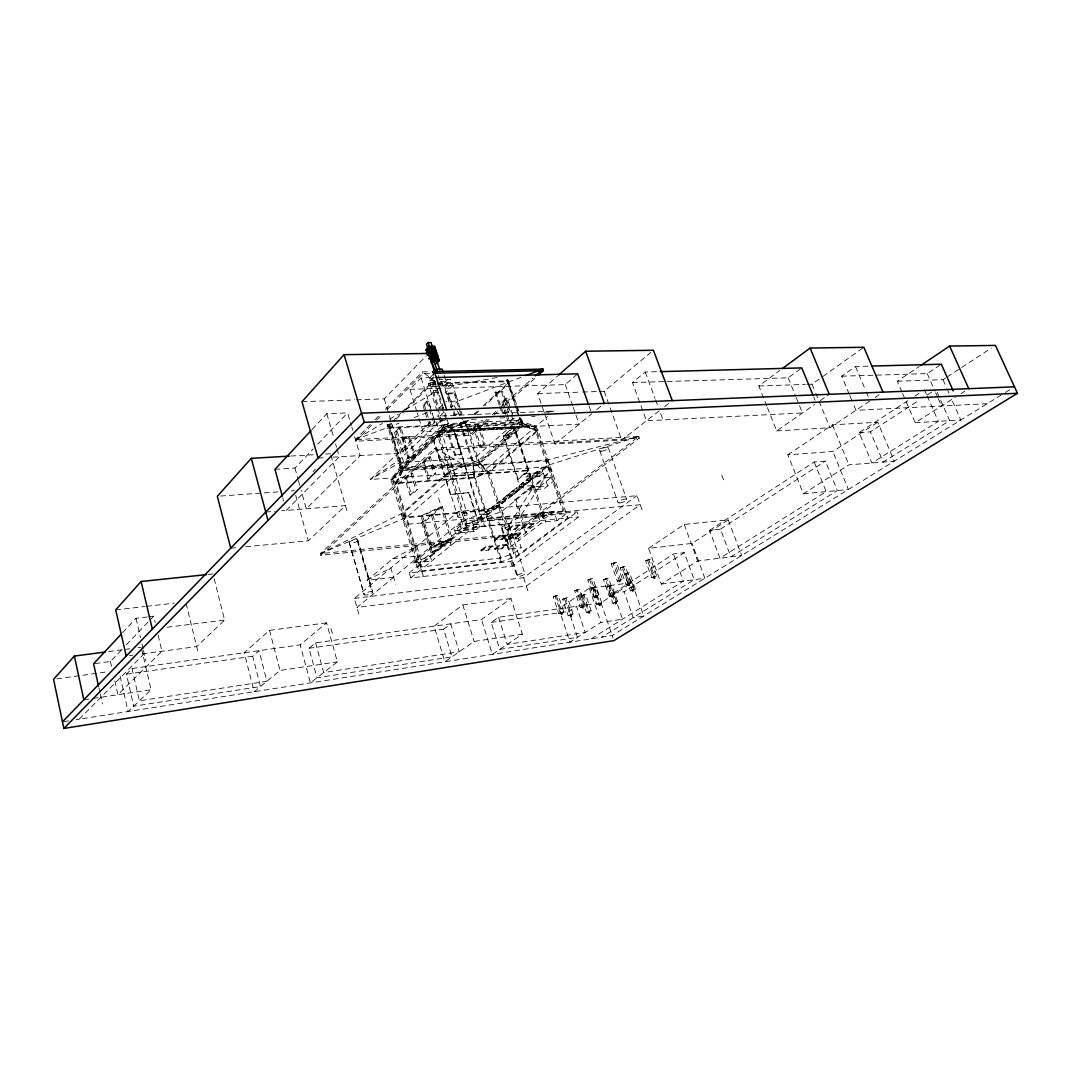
<?xml version="1.0" encoding="UTF-8"?>
<svg xmlns="http://www.w3.org/2000/svg" width="1071" height="1071" viewBox="0 0 1071 1071"><rect width="100%" height="100%" fill="white"/><g stroke="black" fill="none" stroke-linecap="round" stroke-linejoin="round"><path stroke-width="0.75" stroke-dasharray="5 3.75" d="M647.486 560.24L648.879 559.691L654.93 578.3L653.939 578.434L647.446 560.2L648.879 559.691M553.225 596.734L558.152 595.115L563.707 611.876L561.418 613.241L558.767 613.496L553.225 596.734L558.152 595.115M558.767 613.496L563.707 611.876M562.677 599.184L567.536 597.591L573.052 614.125L570.776 615.464L568.179 615.731L562.677 599.184L567.536 597.591M568.179 615.731L573.052 614.125M574.712 590.817L579.625 589.197L585.248 605.891L582.932 607.257L580.321 607.511L574.712 590.817L579.625 589.197M580.79 595.985L585.623 594.392L591.165 610.805L588.876 612.143L586.439 612.505L580.79 595.985L585.623 594.392M580.321 607.511L585.248 605.891M587.818 580L592.812 578.353L598.582 595.275L596.199 596.681L593.575 596.922L587.818 580L592.812 578.353M591.272 588.046L596.159 586.439L601.808 603.013L599.465 604.379L596.908 604.62L591.272 588.046L596.159 586.439M586.439 612.505L591.165 610.805M593.575 596.922L598.582 595.275M603.535 579.665L608.475 578.032L614.245 594.753L611.862 596.145L609.279 596.386L603.535 579.665L608.475 578.032M596.908 604.62L601.808 603.013M611.327 563.922L616.427 562.248L622.425 579.451L619.948 580.924L617.298 581.138L611.327 563.922L616.427 562.248M607.123 586.788L611.956 585.194L617.619 601.594L615.276 602.946L612.866 603.308L607.123 586.788L611.956 585.194M609.279 596.386L614.245 594.753M620.243 567.884L625.263 566.224L631.18 583.173L628.744 584.605L626.147 584.833L620.243 567.884L625.263 566.224M617.298 581.138L622.425 579.451M526.758 532.14L525.352 532.287L514.736 499.97L516.128 499.849L526.758 532.14L518.244 538.633L521.216 547.736L510.131 548.928L509.073 547.817L540.855 523.625L545.849 521.818L557.107 520.72L565.26 514.589L562.811 511.162L481.053 518.712L453.863 429.886L448.91 425.254L442.31 427.731L400.099 467.117L390.902 479.447L417.382 567.469L421.72 570.897L501.081 561.873L516.115 556.425L567.804 517.762L538.178 430.662L535.085 425.83L521.778 421.787L385.48 428.306L391.183 422.657M612.866 603.308L617.619 601.594M624.607 574.176L629.534 572.557L635.357 589.197L632.948 590.603L630.417 590.831L624.607 574.176L629.534 572.557M626.147 584.833L631.18 583.173M630.417 590.831L635.357 589.197M645.652 560.776L650.659 559.129L656.67 575.984L654.18 577.43L651.637 577.644L645.652 560.776L650.659 559.129M501.081 561.873L474.158 477.947L473.529 465.872L459.82 423.246L464.479 421.037L465.872 420.97L479.647 463.596L487.479 472.606L513.692 553.399L500.947 558.018L421.572 566.894L417.891 563.962L392.414 479.339L400.621 468.844L442.872 429.511L449.485 427.034L522.353 423.514L534.134 426.646L536.772 430.729L487.479 472.606L475.002 477.224L396.23 482.941L392.414 479.339L390.902 479.447L395.413 483.677L423.219 575.863L422.282 576.613M651.637 577.644L656.67 575.984M395.413 483.677L401.933 468.924L448.013 426.097L520.841 422.603L521.778 421.787L523.117 423.808L538.178 430.662L488.858 472.512L474.158 477.947L395.413 483.677L396.846 482.887L403.272 469.888L546.745 460.182L638.744 436.446L639.333 438.066L508.993 538.352L508.738 537.548L513.946 533.532L520.439 532.876L520.747 534.429L516.088 538.003L508.912 538.74L513.558 535.165L520.747 534.429M392.414 479.339L439.297 435.83L442.872 429.511L440.221 421.157L442.859 420.167M443.635 476.408L529.181 470.316L518.217 479.313L517.507 479.366L528.472 470.37L513.866 426.686L503.156 436.017L519.904 486.595L529.636 490.036L543.854 488.898L553.841 480.986L551.324 477.291L544.965 477.773L521.242 515.004L509.676 524.067L461.065 528.739L459.713 524.415L478.188 522.675L549.758 464.694L638.744 436.446L506.101 538.646L509.073 547.817M509.676 524.067L533.425 487.01L513.397 427.088L439.016 430.796L439.579 432.577L433.568 441.145L450.302 494.454L469.205 492.593L477.572 518.873L483.664 518.31L482.579 514.91L488.63 514.361L487.546 510.987L493.557 510.452L519.114 489.983L518.003 486.636L534.054 485.484L543.854 488.898M556.398 595.717L554.992 596.172L561.646 614.285L562.422 613.884L556.385 595.677L554.992 596.172M564.404 598.595L565.796 598.14L571.767 616.066L571.017 616.494L564.417 598.635L565.796 598.14M582.584 608.248L576.466 590.255L577.229 589.8L583.963 607.846L582.557 608.341L583.963 607.846M560.99 614.339L562.422 613.884M577.885 589.8L576.519 590.282M439.579 432.577L514.428 428.4L440.02 432.162L434.009 440.73L457.786 516.717M582.504 595.396L583.896 594.941L589.893 612.732L589.13 613.161L582.517 595.436L583.896 594.994M570.374 616.561L571.767 616.066M594.378 587.109L600.523 604.954L599.747 605.396L593.013 587.497L594.418 587.042L593.066 587.524M619.627 582.008L613.148 563.346L613.777 562.918L614.607 562.824L621.1 581.473L619.627 582.008L621.046 581.446M606.721 578.648L605.302 579.05L606.708 578.594L612.947 596.721L612.344 597.109L611.528 597.23L605.356 579.13M595.837 597.725L597.283 597.257L595.837 597.779L589.599 579.424L590.201 579.023L591.031 578.916L597.283 597.257M622.037 567.269L623.469 566.8L629.882 585.154L629.065 585.623L622.037 567.309L623.469 566.84M588.515 613.214L589.893 612.732M608.85 586.198L610.229 585.743L616.361 603.522L615.584 603.964L608.85 586.239L610.229 585.743M599.131 605.45L600.523 604.954M632.666 591.661L626.361 573.628L626.963 573.226L627.767 573.119L634.072 591.152L632.666 591.661L634.072 591.192M627.726 573.226L626.415 573.654M611.528 597.23L612.907 596.694M628.436 585.676L629.828 585.127M614.968 604.017L616.361 603.522M653.979 578.514L655.238 577.925M122.616 632.666L136.004 618.315L147.236 616.976M312.156 429.431L326.816 413.714L347.593 412.884L351.328 425.535M95.145 663.565L110.46 661.476L121.826 649.562M126.365 644.796L153.648 616.2L155.161 622.572M274.952 469.326L294.94 468.067L313.254 448.869M317.833 444.077L347.593 412.884M313.04 471.628L315.369 469.245M356.268 399.818L384.235 398.854L426.298 355.853M489.019 419.564L471.722 435.107L355.719 441.225L355.264 439.672L370.312 424.464M374.944 419.792L379.576 415.106M385.373 409.269L422.429 371.838L430.783 371.65M79.2 719.203L144.197 653.631M355.719 441.225L371.945 424.879M376.59 420.207L381.222 415.535M387.019 409.698L422.951 373.484L431.305 373.297M132.014 668.532L139.391 700.822L266.907 681.263L259.021 650.766L252.716 656.242L260.507 686.538L133.701 706.217L126.418 674.154L132.014 668.532L300.188 644.862L326.575 622.853L337.352 661.878L310.403 682.91L300.188 644.862M416.766 411.438L409.858 389.309L421.171 377.956L434.478 377.594M434.531 380.419L430.073 380.54L429.337 378.237L435.08 372.521M430.073 380.54L435.817 374.837M392.361 421.492L400.608 413.339M401.786 412.174L428.869 385.373L435.402 382.896L428.869 385.373M436.446 386.417L431.974 386.551L431.238 384.248L434.706 380.821M387.648 426.151L389.134 426.084L395.038 420.26M396.216 419.096L404.463 410.943M405.641 409.778L430.395 385.319M421.572 566.894L396.23 482.941L402.455 470.638L389.054 426.553L389.844 425.776L387.18 424.598L400.621 468.844L402.455 470.638L545.782 460.958L548.339 464.787L498.122 505.432L485.551 510.05L406.525 517.039L402.763 513.705L450.57 471.548L465.296 465.617L434.946 448.24L320.323 553.64L320.778 555.26L512.5 535.741M439.726 419.604L428.36 383.753L434.893 381.289L438.882 393.807L437.999 394.664L438.882 393.807M389.523 428.119L390.326 427.329L461.132 423.982L466.354 422.483L468.817 420.22M431.974 386.551L437.744 380.861M443.34 408.051L438.869 408.225L433.206 390.406L438.99 384.743M405.333 409.791L433.942 392.722L439.726 387.059M447.798 379.375L442.618 384.556L439.726 384.636M395.735 431.452L399.51 427.771L401.009 427.69L407.341 448.321L403.513 451.935L402.013 452.016L395.735 431.452L397.221 431.385L401.009 427.69M424.718 411.036L422.831 405.025L426.82 401.13L428.346 401.076L434.518 420.649M422.831 405.025L424.344 404.972L428.346 401.076M444.063 375.252L447.236 385.105L443.849 388.398L440.703 378.558M392.722 438.628L393.526 437.852M497.024 377.501L452.859 385.587L445.857 392.334L456.366 409.43M401.719 437.771L409.336 436.633L415.588 456.902L414.772 457.665L407.957 458.08L401.719 437.771L409.336 436.633M460.918 410.889L461.896 413.888L460.985 414.731L453.997 415.026L447.236 393.954L448.12 393.097L455.108 392.87L460.436 409.39M438.869 408.225L443.541 403.754M447.236 393.954L454.211 393.726L455.108 392.87M430.903 421.867L370.258 479.487L483.115 471.561L547.629 416.458M141.6 648.839L151.078 689.751L128.092 711.532L119.135 671.812M214.16 578.715L224.615 620.082L196.649 646.589L140.93 654.073M245.594 546.772L308.287 540.815L345.451 505.606L281.472 510.787M439.953 416.084L444.398 411.866M538.178 430.662L536.384 431.064L523.692 425.522L520.988 417.476L477.13 455.818L471.026 458.093L400.019 462.592L370.258 479.487L398.171 460.771L440.221 421.157M407.957 458.08L415.588 456.902M453.997 415.026L454.894 414.182L461.896 413.888M520.841 422.603L521.697 423.875L523.117 423.808L479.112 461.949L472.994 464.212L401.933 468.924L400.099 467.117L401.598 467.023L443.836 427.664L448.013 426.097M392.254 437.075L393.057 436.312M516.102 408.533L506.57 380.165L507.467 379.321L516.758 404.958M448.321 435.335L455.67 434.224L462.016 454.05L461.173 454.8L454.64 455.202L448.321 435.335L455.67 434.224M499.22 405.052L495.003 392.374L495.913 391.544L502.594 391.317L507.346 405.548M461.132 423.982L460.302 424.745L466.354 422.483M437.825 383.672L507.092 381.718L508.002 380.874L509.381 383.043L484.788 405.574M464.975 422.55L467.425 420.287M473.569 414.651L477.251 411.277M483.396 405.628L507.962 383.083L509.381 383.043M320.778 555.26L435.509 450.034L639.333 438.066M474.828 414.129L475.738 413.299M405.012 478.737L410.916 473.328L412.442 473.221L417.462 489.608L411.505 494.936L409.979 495.056L405.012 478.737L406.525 478.63L412.442 473.221M422.684 462.538L428.802 456.929L430.341 456.835L435.536 473.462L429.351 478.991L427.811 479.098L422.684 462.538L424.223 462.444L430.341 456.835M474.962 414.597L478.643 411.21M495.003 392.374L501.683 392.16L502.594 391.317M473.342 427.624L477.291 424.062L478.683 423.996L485.163 443.863L481.174 447.37L479.781 447.45L473.342 427.624L474.734 427.557L478.683 423.996M503.678 408.279L501.603 402.053L505.766 398.278L507.185 398.225L513.986 418.533L509.769 422.228L505.606 409.778M501.603 402.053L503.009 402L507.185 398.225M487.292 419.176L471.253 433.635L355.264 439.672L382.441 423.447M492.232 414.731L498.403 409.162M499.635 408.051L532.956 378.023M493.959 415.12L500.144 409.564M505.084 405.119L535.969 377.34M409.979 495.056L415.936 489.728L417.462 489.608M427.811 479.098L433.983 473.569L435.536 473.462M454.64 455.202L462.016 454.05M499.755 406.632L501.857 412.964L502.781 412.148L509.461 411.866L507.882 407.127M501.857 412.964L508.538 412.683L509.461 411.866M320.323 553.64L405.695 517.762L484.681 510.747L499.514 505.311L512.018 534.255L320.323 553.64L401.25 513.839L449.017 471.655L465.296 465.617M326.575 622.853L269.517 630.364L244.228 652.681L254.202 691.732L280.026 670.459L337.352 661.878M662.454 418.386L659.562 410.595L621.742 440.087L554.992 444.037L537.696 393.579L557.375 376.216M479.781 447.45L483.771 443.943L485.163 443.863M513.986 418.533L512.567 418.587L508.35 422.295L506.797 417.623M409.858 389.309L565.26 384.596L577.657 373.819M500.947 558.018L475.002 477.224L473.529 465.872L479.647 463.596L523.692 425.522L536.772 430.729M503.156 436.017L508.002 435.75L522.353 423.514L533.545 426.673L535.085 425.83L565.26 514.589M450.302 494.454L469.205 492.593M421.84 522.996L440.81 506.784L442.35 506.663L452.149 538.164L432.845 553.881L431.318 554.042L421.84 522.996L423.366 522.862L442.35 506.663L422.456 515.753L432.055 547.161L452.149 538.164L430.502 547.321L420.903 515.887L440.81 506.784L450.596 538.311L431.318 554.042M393.606 577.296L367.085 580.348L392.762 558.687L416.833 546.277L421.854 562.904M358.879 614.152L354.407 598.421L458.602 511.376L637.017 495.699L642.654 511.403M599.211 391.477L604.205 391.303L650.873 352.372M554.992 444.037L591.808 413.727M596.828 409.604L604.352 403.392M315.584 642.854L323.67 672.561L459.258 651.77L450.784 623.951L443.622 629.172L451.989 656.818L316.976 677.769L308.997 648.263L315.584 642.854L481.508 619.52L510.947 598.555L522.367 634.206L492.365 654.341L481.508 619.52M796.262 397.689L802.474 412.964L646.482 420.783L632.452 382.548L645.251 372.039L658.571 371.691M413.152 563.025L430.14 555.916L431.693 560.99L413.152 563.025L432.296 547.308L449.432 540.212L451.038 545.367L432.296 547.308M417.891 563.962L467.076 523.826L481.053 518.712M526.035 477.023L539.516 476.019L538.432 472.806L524.951 473.784L526.035 477.023L529.797 473.944L543.305 472.967L547.669 485.873L533.425 487.01M409.202 572.958L472.191 521.684L577.001 511.898L578.701 516.891L512.299 566.131L410.702 577.952L409.202 572.958L510.76 561.391L577.001 511.898M417.382 567.469L466.621 527.454L483.128 521.416L564.939 513.745L567.804 517.762M477.572 518.873L498.457 502.112L504.508 501.603L503.397 498.202L509.408 497.707L508.297 494.32L514.281 493.825L513.17 490.464L519.114 489.983M493.557 510.452L492.473 507.078L513.17 490.464M497.359 503.209L503.303 502.701L502.219 499.354L508.136 498.858L507.038 495.538L527.561 479.072L533.385 478.63L532.287 475.323L538.084 474.895L536.986 471.628L542.756 471.213L541.645 467.933L547.991 467.478L550.534 471.253L544.389 476.18L530.881 477.197L514.575 426.646L439.458 430.381L440.02 432.162M507.038 495.538L512.915 495.056L511.831 491.75L517.681 491.268L516.583 487.974L522.38 487.519L521.296 484.239L541.645 467.933M512.915 495.056L542.756 471.213M410.702 577.952L473.864 526.945L578.701 516.891M478.737 524.388L460.249 526.142L454.706 530.681L473.128 528.9L478.737 524.388L479.554 526.959L473.944 531.47L455.51 533.264L454.158 528.967L465.711 519.475L479.661 514.361L489.567 513.464L488.456 510.024L494.588 509.488L493.477 506.061L499.568 505.525M539.516 476.019L543.305 472.967M514.736 499.97L532.648 485.591L543.599 518.351L525.352 532.287M529.636 490.036L544.965 477.773M485.846 525.794L484.788 526.637L453.863 429.886L437.758 435.91L390.902 479.447L392.749 479.032L400.621 468.844L403.272 469.888L389.844 425.776M539.757 486.502L551.324 477.291M480.959 550.119L485.444 546.612L492.687 545.849L492.955 546.665L488.443 550.159L481.214 550.936L480.959 550.119L488.189 549.343L492.687 545.849M494.775 539.342L499.394 535.741L506.677 535.005L506.944 535.835L502.326 539.423L495.043 540.172L494.775 539.342L502.058 538.593L506.677 535.005M507.868 529.128L512.607 525.446L519.944 524.736L520.211 525.566L515.472 529.248L508.149 529.971L507.868 529.128L515.191 528.405L519.944 524.736M664.649 406.619L669.75 402.642M481.214 550.936L485.712 547.442L492.955 546.665M495.043 540.172L499.662 536.571L506.944 535.835M508.149 529.971L512.875 526.276L520.211 525.566M534.911 517.333L540.507 513.022L547.843 512.353L548.124 513.17L542.515 517.454L535.192 518.15L534.911 517.333L542.234 516.65L547.843 512.353M494.722 548.647L499.247 545.152L506.396 544.403L506.65 545.219L502.112 548.687L494.989 549.45L494.722 548.647L501.857 547.883L506.396 544.403M508.993 538.352L515.472 537.682L520.707 533.679L513.277 534.335L508.645 537.923L515.82 537.173L520.479 533.612M521.818 527.762L526.584 524.094L533.813 523.384L534.094 524.214L529.315 527.869L522.099 528.592L521.818 527.762L529.047 527.052L533.813 523.384M494.989 549.45L499.514 545.969L506.65 545.219M522.099 528.592L526.852 524.924L534.094 524.214M508.738 537.548L515.218 536.879L520.439 532.876M543.599 518.351L545.005 518.217L553.948 511.389L557.107 520.72M513.692 553.399L521.216 547.736M510.947 598.555L462.833 604.901L434.103 626.147L444.826 661.811L474.105 641.435L522.367 634.206M766.823 406.123L758.817 385.988L779.862 370.432M667.246 381.49L788.202 377.822L801.791 367.902M354.407 598.421L523.625 577.684L637.017 495.699M807.065 384.342L812.046 384.168L821.591 377.367M822.956 376.403L863.842 347.285M498.564 617.271L507.159 644.421L585.221 632.452L576.479 606.373L568.888 611.407L577.523 637.339L499.715 649.414L491.228 622.425L498.564 617.271L601.032 602.812L631.97 582.611L643.684 616.066L633.162 617.632L624.165 591.714L684.315 552.663L694.169 579.679L601.782 637.165M849.156 393.981L841.699 376.189L855.515 366.483L868.728 366.135M767.438 407.676L776.676 430.917L814.696 404.463M820.212 400.621L829.275 394.315M631.97 582.611L589.318 588.233L558.861 608.703L569.933 642.172L600.938 622.465L622.532 619.225L613.549 593.16L673.498 553.948L684.315 552.663M648.571 548.406L684.235 524.442L728.2 519.823L741.668 555.488L697.649 560.99L661.302 584.097L648.571 548.406L692.08 543.385L728.2 519.823M787.854 454.8L832.448 424.826L877.765 422.215L894.245 461.173L848.928 464.841L803.384 493.785L787.854 454.8L832.85 451.52L877.765 422.215M901.943 391.986L897.297 381.236L919.333 366.429M776.676 430.917L829.958 427.757L869.692 401.09M875.248 397.368L879.13 394.757M841.699 376.189L927.232 373.592L940.07 365.077M709.551 530.373L814.201 461.962L825.38 461.092L837.348 490.558L730.864 556.84L720.488 529.181L709.551 530.373L719.926 558.205L826.169 491.629L814.201 461.962M927.165 395.815L938.33 421.345L871.874 462.98L859.17 432.55L907.847 400.728M914.795 396.176L920.364 392.535M897.297 381.236L942.949 379.67L945.706 377.876M947.099 376.965L991.291 348.129M720.488 529.181L825.38 461.092M859.17 432.55L870.428 431.841L919.159 400.206M927.513 394.784L931.69 392.066M902.612 393.526L915.21 422.71L955.693 396.98M961.022 393.593L964.877 391.143M591.272 638.811L683.338 581.125L673.498 553.948M1001.412 394.918L612.184 635.531L76.161 719.672M1005.455 392.414L1010.622 389.228M389.59 419.189L398.171 414.062M367.085 580.348L390.861 567.965L395.654 584.231M428.36 383.753L434.893 381.289M355.264 439.672L398.948 423.246M414.303 417.462L428.119 412.268M521.108 377.3L457.866 401.09L445.871 401.518M459.82 423.246L465.872 420.97M443.836 427.664L442.31 427.731L437.758 435.91L438.923 436.178L442.872 429.511L448.575 427.865L521.416 424.317L522.273 425.589L523.692 425.522L520.439 417.824M466.621 527.454L437.758 435.91L452.953 430.716L534.134 426.646L562.811 511.162M473.529 465.872L479.647 463.596L488.858 472.512L516.115 556.425M553.948 511.389L542.702 512.42L537.722 514.241L540.855 523.625M547.683 412.281L553.961 411.063L436.955 416.11M64.006 721.586L68.557 720.877M83.819 699.805L91.611 698.64M93.177 698.412L151.078 689.751M126.418 674.154L252.716 656.242M308.997 648.263L443.622 629.172M491.228 622.425L568.888 611.407M56.817 678.88L107.354 671.812M613.549 593.16L624.165 591.714M129.484 655.613L132.75 655.171M661.302 584.097L704.879 578.233L692.08 543.385M108.613 651.556L129.819 648.772M137.972 647.701L141.225 647.259M544.148 412.308L553.961 411.063M167.103 627.271L224.615 620.082M148.829 616.776L153.648 616.2M115.695 609.894L144.987 606.507M146.62 606.32L174.292 603.134M392.762 558.687L419.712 555.809M208.055 574.458L212.955 573.949M430.502 547.321L432.055 547.161M506.101 538.646L507.159 539.784L518.244 538.633M476.742 529.221L458.281 531.015L457.464 528.418M230.747 548.178L238.994 547.401M803.384 493.785L848.393 489.514L832.85 451.52M492.473 507.078L498.457 506.556M265.742 512.058L275.18 511.295M521.296 484.239L527.066 483.797L525.981 480.544L531.725 480.116L529.797 473.944M443.18 476.809L528.003 470.758M220.613 496.047L278.005 491.87M291.125 490.92L294.405 490.679M487.479 472.606L488.858 472.512L479.112 461.949M450.57 471.548L449.017 471.655L434.946 448.24L638.744 436.446M473.851 463.475L402.763 468.174L401.598 467.023M318.06 458.067L326.24 457.585M332.773 457.197L400.808 453.167L434.759 421.01L432.242 413.031M915.21 422.71L960.834 420.006L951.557 399.095M407.341 448.321L405.842 448.401L399.51 427.771M290.91 456.045L314.017 454.72M325.571 454.05L330.511 453.769M453.863 429.886L535.085 425.83M987.194 403.713L855.983 410.287L852.877 402.87M504.173 425.977L505.579 425.91M439.766 420.769L448.12 420.381M471.521 419.297L478.202 418.989M499.916 417.985L506.596 417.677M531.658 416.512L535.005 416.365M433.474 422.215L435 422.148L430.944 425.977L429.538 421.479M481.267 420.461L482.66 420.394M301.995 401.679L354.621 399.871M537.696 393.579L580.924 392.106M582.584 392.04L597.551 391.531M758.817 385.988L805.392 384.395M433.206 390.406L437.678 390.272M433.942 392.722L438.414 392.575M632.452 382.548L665.586 381.544M437.062 382.856L508.002 380.874M506.57 380.165L507.44 381.53L508.859 381.49M431.238 384.248L435.71 384.114M437.196 384.074L443.153 383.913L443.889 386.203L450.864 379.415L438.909 379.723M447.236 385.105L441.439 385.279L440.609 382.695M452.859 385.587L440.891 385.935L440.141 383.605M440.194 381.41L446.005 381.249M508.23 380.513L506.811 380.54L508.685 381.972L508.23 380.513L508.685 381.972M429.337 378.237L433.795 378.13M502.272 528.378C499.474 526.986 505.94 524.977 507.413 525.004A4.137 1.178 -18 0 1 506.998 527.253L506.021 527.655A4.137 1.178 -18 0 1 502.272 528.378L517.855 576.506A4.19 1.058 -18 0 0 521.631 575.729L522.608 575.341A4.19 1.058 -18 0 0 523.117 573.28C521.697 573.306 515.151 575.261 517.855 576.506L516.945 576.265L501.362 528.07M589.599 579.424L591.031 578.916M613.148 563.346L614.607 562.824M435.616 381.905L422.429 371.838L422.951 373.484M484.681 510.747L512.018 534.255M401.25 513.839L405.695 517.762M453.595 430.689L449.485 427.034L447.209 419.912M398.171 460.771L400.019 462.592M387.18 424.598L389.054 426.553M389.134 426.084L390.326 427.329M452.953 430.716L449.485 427.034L444.184 431.948L443.622 430.181M471.026 458.093L483.115 471.561L477.13 455.818M546.745 460.182L549.758 464.694M507.092 381.718L507.962 383.083M457.237 410.849L462.498 419.39M463.368 420.823L471.722 435.107M942.949 379.67L946.255 387.14M946.925 388.639L948.906 393.111M937.179 392.334L949.656 420.662L883.133 462.07L870.428 431.841M927.232 373.592L935.01 391.276M935.666 392.749L937.607 397.167M938.263 398.64L941.503 406.003M924.527 389.804L926.509 394.315M855.515 366.483L865.636 390.38M866.265 391.879L868.795 397.85M849.772 395.467L852.262 401.397M832.448 424.826L848.928 464.841M812.046 384.168L815.138 391.678M815.754 393.191L829.958 427.757M813.799 397.167L815.058 400.246M788.202 377.822L795.646 396.163M721.787 475.136L724.331 481.83M645.251 372.039L654.983 398.251M655.546 399.791L658.411 407.502M684.235 524.442L697.649 560.99M604.205 391.303L621.742 440.087M608.301 447.651L626.709 499.434M589.09 406.056L591.259 412.201M599.787 450.784L618.074 502.58M565.26 384.596L572.731 405.896M573.266 407.422L575.408 413.513M575.93 415.026L579.13 424.17L423.179 431.974L417.262 413.018M601.032 602.812L613.054 638.075M589.318 588.233L600.938 622.465M580.937 594.9L582.878 600.684M517.293 406.525L519.93 414.357M507.467 379.321L515.927 404.45M516.463 406.016L519.1 413.875M507.44 381.53L516.409 408.185M516.945 409.751L519.06 416.03M519.582 417.596L522.273 425.589L478.255 463.689L464.479 421.037M516.637 410.099L518.739 416.351M519.261 417.904L521.416 424.317M505.766 398.278L512.567 418.587M531.658 478.295L545.005 518.217M542.702 512.42L545.849 521.818M501.683 392.16L508.538 412.683M542.234 516.65L542.515 517.454M540.507 513.022L540.775 513.852M503.009 402L505.097 408.225M527.561 479.072L528.672 482.392L522.795 482.834L523.906 486.18M504.2 409.845L506.275 416.07M495.913 391.544L502.781 412.148M508.002 435.75L508.564 437.45L504.428 437.678L519.703 424.397L519.127 422.684L503.865 435.977L518.217 479.313M529.047 527.052L529.315 527.869M526.584 524.094L526.852 524.924M515.191 528.405L515.472 529.248M512.607 525.446L512.875 526.276M515.82 537.173L516.088 538.003M515.218 536.879L515.472 537.682M513.946 533.532L514.2 534.335M477.291 424.062L483.771 443.943M513.277 534.335L513.558 535.165M509.113 525.285L524.79 573.48M523.625 577.684L528.338 592.169M474.734 427.557L481.174 447.37M507.159 539.784L510.131 548.928M510.76 561.391L512.299 566.131M502.058 538.593L502.326 539.423M454.211 393.726L458.575 407.221M459.057 408.72L460.985 414.731M499.394 535.741L499.662 536.571M501.857 547.883L502.112 548.687M460.65 422.469L474.386 465.122M499.247 545.152L499.514 545.969M448.12 393.097L453.448 409.671M453.93 411.17L454.894 414.182M438.267 375.385L439.712 379.91M454.84 434.987L461.173 454.8M432.965 372.588L433.942 375.653M439.378 395.373L444.345 410.916M444.84 412.469L446.821 418.681M488.189 549.343L488.443 550.159M434.023 382.146L448.575 427.865M468.737 492.981L478.188 522.675M485.444 546.612L485.712 547.442M449.151 434.572L455.483 454.452M429.886 383.713L444.398 429.431M472.191 521.684L473.864 526.945M473.128 528.9L473.944 531.47M440.984 430.314L455.322 475.578M449.539 458A4.886 1.633 -17.5 0 1 442.457 461.414A4.886 1.633 -17.5 0 1 442.537 458.428A4.886 1.633 -17.5 0 1 449.539 458L467.277 514.067A4.953 1.486 -17.6 0 1 460.075 517.413A4.953 1.486 -17.6 0 1 460.235 514.682A4.953 1.486 -17.6 0 1 467.277 514.067M440.542 430.729L441.105 432.497M435.977 421.746L438.267 429.016M421.171 377.956L431.733 411.438M439.297 435.83L467.076 523.826M426.82 401.13L433.005 420.716M458.602 511.376L464.011 528.592M424.344 404.972L426.231 410.969M426.7 412.469L429.056 419.979M425.187 412.536L427.543 420.046M428.012 421.546L429.431 426.057M434.946 448.24L435.509 450.034M428.802 456.929L433.983 473.569M438.561 498.069L440.971 505.807M424.223 462.444L429.351 478.991M462.833 604.901L474.105 641.435M432.764 514.83L442.403 546.09L440.864 546.25L431.238 514.977M408.52 437.41L414.772 457.665M402.535 436.981L408.774 457.317M410.916 473.328L415.936 489.728M397.221 431.385L403.513 451.935M423.366 522.862L432.845 553.881M384.235 398.854L403.392 461.655M406.525 478.63L411.505 494.936M388.666 424.531L402.12 468.737M351.797 427.115L352.72 430.274M354.595 436.607L360.191 455.577L306.293 508.779L301.058 489.996M326.816 413.714L333.764 437.651M335.611 444.037L336.548 447.236M337.004 448.829L339.32 456.808L286.198 510.412L285.328 507.252M357.808 540.226A4.458 1.352 -16.2 0 1 351.542 543.171A4.458 1.352 -16.2 0 1 351.181 540.855A4.458 1.352 -16.2 0 1 357.808 540.226L372.775 592.076A4.525 1.218 -16.5 0 1 366.416 594.981A4.525 1.218 -16.5 0 1 366.108 592.879A4.525 1.218 -16.5 0 1 372.775 592.076M357.607 539.918L372.588 591.808M357.339 541.056L372.28 592.852M330.966 455.336L347.78 513.705M349.414 542.93L364.287 594.82M349.213 542.622L364.086 594.552M294.94 468.067L298.006 479.032M298.434 480.598L300.616 488.43M295.703 495.378L308.287 540.815M330.966 628.516L332.773 635.076M282.731 497.761L283.601 500.933M269.517 630.364L280.026 670.459M186.086 603.415L198.349 653.551M158.173 635.317L161.935 651.248L117.904 694.704L114.717 680.473M136.004 618.315L140.475 637.58M141.961 644.006L143.086 648.825M143.46 650.432L145.857 660.767M110.46 661.476L111.879 667.809M98.867 687.676L99.924 692.455M100.272 694.048L102.468 703.995M472.994 464.212L474.158 477.947M653.43 577.015L654.876 576.559L653.484 576.961M560.561 612.84L561.94 612.438L560.642 612.773M569.946 615.075L571.312 614.674L569.946 615.075M582.115 606.855L583.494 606.494L582.209 606.775M595.396 596.252L596.801 595.891L595.489 596.186M588.086 611.742L589.438 611.354L588.086 611.742M598.689 603.964L600.055 603.616L598.783 603.897M619.172 580.455L620.591 580.04L619.172 580.455M611.099 595.717L612.465 595.315L611.099 595.717M627.994 584.15L629.387 583.735L627.994 584.15M614.54 602.545L615.879 602.143L614.54 602.545M632.225 590.161L633.59 589.76L632.225 590.161M452.109 383.271L445.121 390.031L450.797 407.756L457.866 401.09L452.109 383.271M441.788 426.084L399.617 465.537L401.451 467.344L472.512 462.672L478.617 460.41L522.581 422.228L521.242 420.207L448.388 423.607L441.788 426.084M451.159 478.442L403.218 520.372L407.649 524.228L486.689 516.972L501.536 511.536L551.953 471.146L548.968 466.702L467.465 472.405L451.159 478.442M461.708 521.256L356.978 607.444L526.33 585.998L640.257 504.709L461.708 521.256M508.912 434.973L504.762 435.187L505.325 436.888L509.475 436.66L508.912 434.973M601.487 451.212A4.538 1.406 -19.4 0 0 608.328 448.026A4.538 1.406 -19.4 0 0 602.317 448.401A4.538 1.406 -19.4 0 0 601.487 451.212M619.761 502.915A4.592 1.272 -19.3 0 0 626.722 499.782A4.592 1.272 -19.3 0 0 620.698 500.318A4.592 1.272 -19.3 0 0 619.761 502.915"/><path stroke-width="1.5" d="M105.346 651.998L74.368 656.068L53.55 679.335L63.872 728.441L613.911 640.619L1017.45 393.285L995.428 345.424L949.629 346.067L920.712 365.506M206.422 574.632L141.104 581.486L115.695 609.894L126.217 656.054M289.25 456.139L251.297 458.334L217.333 496.288L230.747 548.178M446.62 409.765L428.641 353.457L344.059 354.662L301.995 401.679L318.06 458.067M121.492 633.871L93.605 663.766L98.519 686.083M311.032 430.636L274.952 469.326L282.302 496.181M432.269 346.482L431.011 342.559L428.119 342.586L426.472 344.3L427.731 348.209M62.479 721.827L361.543 413.205L1014.478 386.832M428.935 346.228L425.883 350.378L429.176 346.991L434.96 346.924L434.719 346.161L428.935 346.228L429.176 346.991M429.471 347.874L426.405 352.024L429.712 348.637L435.482 348.57L435.241 347.807L429.471 347.874L429.712 348.637M428.146 349.521L429.806 347.821M430.328 349.467L426.713 352.975L426.954 353.738L429.832 353.698M426.954 353.738L430.261 350.351L436.031 350.271L435.79 349.521L430.02 349.588L430.261 350.351M428.346 353.524L430.877 351.181M427.49 355.411L430.796 352.024L436.58 351.944L436.325 351.194L430.555 351.261L430.796 352.024M428.855 355.13L431.064 352.868L436.848 352.787L437.088 353.55L431.305 353.631L429.096 355.893M63.872 728.441L364.274 422.362L1017.45 393.285M429.417 356.871L431.921 354.461L434.813 354.421M428.547 358.745L431.867 355.371L437.651 355.291L437.41 354.528L431.626 354.608L431.867 355.371M429.953 358.584L432.483 356.201M430.207 359.334L432.416 357.098L438.2 357.004L437.959 356.241L432.175 356.335L432.416 357.098M430.529 360.365L433.032 357.915L435.924 357.861M430.77 361.128L432.992 358.892L438.775 358.785L438.534 358.022L432.751 358.116L432.992 358.892M435.428 357.527L437.651 355.291M431.104 362.159L433.608 359.709M431.345 362.922L433.568 360.686L439.351 360.579L439.11 359.816L433.313 359.91L433.568 360.686M437.075 361.449L434.183 361.503L432.51 363.176L435.241 371.717M436.874 362.052L439.11 359.816M436.017 363.926L439.351 360.579M432.965 372.588L436.312 369.254L442.095 369.12L443.086 372.186M535.433 375.801L542.836 369.12L543.372 370.673L538.432 375.118M558.607 375.118L585.663 351.234L653.404 350.271L672.293 400.661M782.499 368.478L810.118 348.048L863.842 347.285L883.013 392.147M525.767 375.546L542.836 369.12L432.456 371.61M537.923 370.017L542.836 369.12M436.151 377.554L577.657 373.819L588.541 404.517M660.231 371.637L801.791 367.902L813.17 395.627M872.022 366.054L941.355 364.22L953.23 390.928M434.652 373.217L543.372 370.673M949.629 346.067L968.746 388.679M810.118 348.048L829.275 394.315M585.663 351.234L604.352 403.392M436.499 359.655L439.82 369.99M428.119 342.586L429.377 346.509M434.183 361.503L436.914 370.057M431.064 352.868L431.305 353.631M436.312 369.254L437.289 372.32M344.059 354.662L364.274 422.362M251.297 458.334L268.004 520.452M141.104 581.486L152.31 629.119M74.368 656.068L83.819 699.805"/></g></svg>
